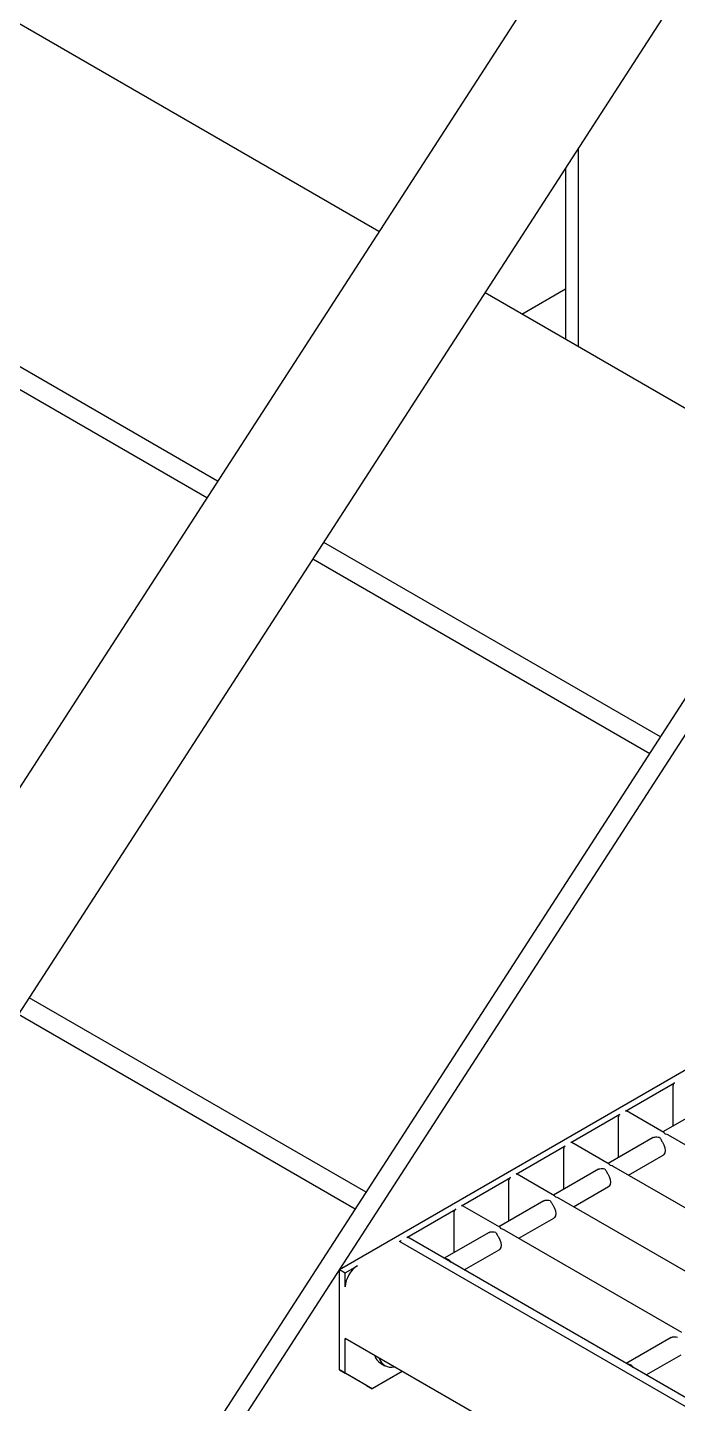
# Model space of a CAD drawing. Header units: millimetres. Extents: x 1293 to 41893, y 1011 to 26911.
# Drawn here: x 5815.6 to 5986.6, y 20135 to 20497.1 of the extents above; entities that cross this region are included whole.
import ezdxf

# ---------------------------------------------------------------- set-up
doc = ezdxf.new("R2010")
doc.units = ezdxf.units.MM
doc.header["$LTSCALE"] = 50
doc.layers.add('STRUC', color=4, linetype='Continuous')

msp = doc.modelspace()

# ---------------------------------------------------------------- linework, layer by layer
at = {"color": 7, "linetype": 'Continuous', "lineweight": 25}
for p, q in [((6119.5491343, 20770.3884391), (5611.5811871, 19984.943511)), ((5612.7341636, 19927.4134992), (6136.4488718, 20737.2068405)), ((4900.8061688, 18638.3449715), (6218.2297565, 20675.4098706)), ((4905.2962968, 18635.7528758), (6222.7198846, 20672.8177748)), ((5960.5204475, 20465.1776912), (5960.5204475, 20413.0904779)), ((5957.1678185, 20459.993692), (5957.1678185, 20415.0259094)), ((5945.6744341, 20421.6608989), (5957.1678185, 20428.2958885)), ((5897.7147523, 20170.2789156), (6029.7993528, 20246.5297324)), ((5972.9632882, 20211.9881855), (5985.8632729, 20219.4351882)), ((5985.4890956, 20208.0173648), (5985.4890956, 20218.787094)), ((5994.6432519, 20213.3019468), (5982.8203676, 20206.476741)), ((5958.5665942, 20203.6771509), (5971.4665789, 20211.1241536)), ((5971.0924015, 20199.7063303), (5971.0924015, 20210.4760594)), ((5983.0757692, 20206.3293008), (5973.2278501, 20212.0143835)), ((5944.1699001, 20195.3661163), (5957.0698848, 20202.813119)), ((5968.6790751, 20198.0182662), (5958.831156, 20203.7033489)), ((5980.2465578, 20204.9909122), (5968.4236736, 20198.1657064)), ((5980.2465578, 20204.9909122), (5980.446835, 20205.0758599)), ((6030.9704685, 20178.6802794), (5984.3242897, 20205.6085453)), ((5956.6957075, 20191.3952957), (5956.6957075, 20202.1650248)), ((5973.7157703, 20195.110644), (5982.8921762, 20200.4080703)), ((5954.282381, 20189.7072317), (5944.4344619, 20195.3923143)), ((5965.8498638, 20196.6798776), (5954.0269795, 20189.8546718)), ((5965.8498638, 20196.6798776), (5966.0501409, 20196.7648254)), ((6016.5737744, 20170.3692448), (5969.9275956, 20197.2975107)), ((5929.773206, 20187.0550818), (5942.6731907, 20194.5020844)), ((5942.2990134, 20183.0842611), (5942.2990134, 20193.8539903)), ((5959.3190762, 20186.7996094), (5968.4954821, 20192.0970357)), ((5951.4531697, 20188.3688431), (5939.6302854, 20181.5436372)), ((5951.4531697, 20188.3688431), (5951.6534469, 20188.4537908)), ((6002.1770803, 20162.0582103), (5955.5309016, 20188.9864761)), ((5915.376512, 20178.7440472), (5928.2764967, 20186.1910498)), ((5927.9023193, 20174.7732265), (5927.9023193, 20185.5429557)), ((5939.885687, 20181.3961971), (5930.0377679, 20187.0812798)), ((5987.7803863, 20153.7471757), (5941.1342075, 20180.6754415)), ((5944.9223822, 20178.4885748), (5954.098788, 20183.7860012)), ((5913.5056253, 20177.6640073), (5913.8798026, 20177.8800153)), ((6022.3001704, 20114.8582532), (5913.5056253, 20177.6640073)), ((6023.4016377, 20116.5613958), (5915.6410738, 20178.7702452)), ((5937.0564757, 20180.0578085), (5925.2335914, 20173.2326027)), ((5937.0564757, 20180.0578085), (5937.2567528, 20180.1427562)), ((5930.5256881, 20170.1775402), (5939.702094, 20175.4749666)), ((5897.7147523, 20143.8774293), (5897.7147523, 20170.2789156)), ((5897.7147523, 20170.2789156), (5899.2138187, 20169.413523)), ((5899.2138187, 20169.413523), (5902.4344544, 20171.2727564)), ((5899.2138187, 20165.6944518), (5899.2138187, 20169.413523)), ((5899.2138187, 20143.0120367), (5899.2138187, 20152.1300758)), ((6006.3906664, 20090.2581986), (5899.2138187, 20152.1300758)), ((5984.951175, 20152.4087871), (5973.1282907, 20145.5835813)), ((5984.951175, 20152.4087871), (5985.1514521, 20152.4937348)), ((5908.4535706, 20145.6617978), (5909.6485811, 20144.971933)), ((5978.4203874, 20142.5285189), (5987.5967933, 20147.8259452)), ((5897.7147523, 20143.8774293), (5899.2138187, 20143.0120367)), ((5904.7858201, 20139.7940618), (5897.7147523, 20143.8774293)), ((5906.2848865, 20138.9286692), (5899.2138187, 20143.0120367)), ((5914.183345, 20143.4883522), (5906.2848865, 20138.9286692)), ((5904.7858201, 20139.7940618), (5906.2848865, 20138.9286692))]:
    msp.add_line(p, q, dxfattribs=at)
at = {"color": 7, "linetype": 'Continuous', "lineweight": 25, "flags": 128}
for points in [[(5982.691899, 20203.7798121), (5983.0974211, 20203.063903), (5983.3551537, 20202.312749), (5983.4401695, 20201.5989997), (5983.344246, 20200.9916872), (5983.0766606, 20200.5495492), (5982.8921762, 20200.4080703)], [(5968.295205, 20195.4687775), (5968.7007271, 20194.7528684), (5968.9584596, 20194.0017144), (5969.0434754, 20193.2879652), (5968.9475519, 20192.6806526), (5968.6799666, 20192.2385146), (5968.4954821, 20192.0970357)], [(5953.8985109, 20187.1577429), (5954.304033, 20186.4418339), (5954.5617656, 20185.6906799), (5954.6467813, 20184.9769306), (5954.5508578, 20184.3696181), (5954.2832725, 20183.92748), (5954.098788, 20183.7860012)], [(5939.5018168, 20178.8467083), (5939.9073389, 20178.1307993), (5940.1650715, 20177.3796453), (5940.2500873, 20176.665896), (5940.1541638, 20176.0585835), (5939.8865785, 20175.6164455), (5939.702094, 20175.4749666)]]:
    msp.add_lwpolyline(points, dxfattribs=at)
at = {"color": 7, "linetype": 'Continuous', "lineweight": 25}
for centre, radius, start, end in [((5986.3014808, 20218.750126), 0.8132259, 122.60547834, 177.394521514), ((5971.9047867, 20210.4390914), 0.8132259, 122.60547834, 177.394521514), ((5973.1182918, 20211.7718191), 0.2661588, 65.692880955, 125.617577474), ((5957.5080927, 20202.1280568), 0.8132259, 122.605478341, 177.394521514), ((5958.7215977, 20203.4607845), 0.2661588, 65.692880954, 125.617577476), ((5944.3249036, 20195.14975), 0.2661588, 65.692880953, 125.617577475), ((5943.1113986, 20193.8170222), 0.8132259, 122.60547834, 177.394521514), ((5928.7147045, 20185.5059876), 0.8132259, 122.60547834, 177.394521514), ((5929.9282096, 20186.8387154), 0.2661588, 65.692880954, 125.617577476), ((5914.2838216, 20177.2323089), 0.7633838, 121.954628524, 151.143200171), ((5915.5315155, 20178.5276808), 0.2661588, 65.69288095, 125.617577477), ((5906.2062163, 20165.3762589), 6.9996336, 122.60547834, 177.394521514), ((5925.1267574, 20170.7517253), 2.4244652, 35.264662608, 84.740713925), ((5910.2425611, 20148.5528079), 3.3998528, 195.28401871, 238.20445507), ((5911.2799205, 20147.7978019), 3.2287492, 194.940714641, 285.064661891), ((5973.0214568, 20143.102704), 2.4244652, 35.264662608, 84.740713925)]:
    msp.add_arc(centre, radius, start, end, dxfattribs=at)
for points, knots in [([(5983.4402537, 20205.9399621), (5983.4392549, 20205.9414708), (5983.3230216, 20206.1170448), (5983.1970107, 20206.2178665), (5983.0720827, 20206.3178219)], [0, 0, 0, 0, 0.0085933525, 1, 1, 1, 1]), ([(5984.3126587, 20205.5918011), (5984.2616425, 20205.6279437), (5984.0024268, 20205.8115857), (5983.6851284, 20205.8856938), (5983.4428688, 20205.9393825), (5983.4402537, 20205.9399621)], [0, 0, 0, 0, 0.1951000564, 0.9913114514, 1, 1, 1, 1]), ([(5980.446835, 20205.0758599), (5980.5112501, 20205.092018), (5980.7225004, 20205.1450086), (5981.2385942, 20205.1820325), (5981.6986194, 20205.1297474), (5981.9409287, 20205.0765049), (5981.9435443, 20205.0759301)], [0, 0, 0, 0, 0.1723614537, 0.5652622383, 0.9953071929, 1, 1, 1, 1]), ([(5981.9435443, 20205.0759301), (5981.9445434, 20205.0744182), (5982.0696005, 20204.8851616), (5982.2557428, 20204.5332461), (5982.5147542, 20204.0494544), (5982.6480239, 20203.8465969), (5982.691899, 20203.7798121)], [0, 0, 0, 0, 0.0046971273, 0.5879730072, 0.8643521995, 1, 1, 1, 1]), ([(5966.0501409, 20196.7648254), (5966.114556, 20196.7809834), (5966.3258063, 20196.8339741), (5966.8419001, 20196.8709979), (5967.3019254, 20196.8187129), (5967.5442347, 20196.7654703), (5967.5468503, 20196.7648956)], [0, 0, 0, 0, 0.1723614537, 0.5652622383, 0.9953071929, 1, 1, 1, 1]), ([(5967.5468503, 20196.7648956), (5967.5478493, 20196.7633837), (5967.6729064, 20196.574127), (5967.8590488, 20196.2222115), (5968.1180601, 20195.7384198), (5968.2513298, 20195.5355623), (5968.295205, 20195.4687775)], [0, 0, 0, 0, 0.0046971273, 0.5879730072, 0.8643521995, 1, 1, 1, 1]), ([(5969.0435596, 20197.6289275), (5969.0425608, 20197.6304363), (5968.9263275, 20197.8060102), (5968.8003166, 20197.906832), (5968.6753886, 20198.0067873)], [0, 0, 0, 0, 0.0085933525, 1, 1, 1, 1]), ([(5969.9159647, 20197.2807665), (5969.8649484, 20197.3169091), (5969.6057328, 20197.5005511), (5969.2884344, 20197.5746593), (5969.0461747, 20197.6283479), (5969.0435596, 20197.6289275)], [0, 0, 0, 0, 0.1951000564, 0.9913114514, 1, 1, 1, 1]), ([(5951.6534469, 20188.4537908), (5951.7178619, 20188.4699488), (5951.9291122, 20188.5229395), (5952.445206, 20188.5599633), (5952.9052313, 20188.5076783), (5953.1475406, 20188.4544357), (5953.1501562, 20188.453861)], [0, 0, 0, 0, 0.1723614537, 0.5652622383, 0.9953071929, 1, 1, 1, 1]), ([(5953.1501562, 20188.453861), (5953.1511553, 20188.4523491), (5953.2762124, 20188.2630924), (5953.4623547, 20187.9111769), (5953.721366, 20187.4273852), (5953.8546357, 20187.2245278), (5953.8985109, 20187.1577429)], [0, 0, 0, 0, 0.0046971273, 0.5879730072, 0.8643521995, 1, 1, 1, 1]), ([(5954.6468656, 20189.3178929), (5954.6458667, 20189.3194017), (5954.5296334, 20189.4949756), (5954.4036226, 20189.5957974), (5954.2786946, 20189.6957528)], [0, 0, 0, 0, 0.0085933525, 1, 1, 1, 1]), ([(5955.5192706, 20188.969732), (5955.4682544, 20189.0058745), (5955.2090387, 20189.1895165), (5954.8917403, 20189.2636247), (5954.6494807, 20189.3173134), (5954.6468656, 20189.3178929)], [0, 0, 0, 0, 0.1951000564, 0.9913114514, 1, 1, 1, 1]), ([(5940.2501715, 20181.0068583), (5940.2491727, 20181.0083671), (5940.1329394, 20181.183941), (5940.0069285, 20181.2847628), (5939.8820005, 20181.3847182)], [0, 0, 0, 0, 0.0085933525, 1, 1, 1, 1]), ([(5941.1225765, 20180.6586974), (5941.0715603, 20180.69484), (5940.8123446, 20180.8784819), (5940.4950462, 20180.9525901), (5940.2527866, 20181.0062788), (5940.2501715, 20181.0068583)], [0, 0, 0, 0, 0.1951000564, 0.9913114514, 1, 1, 1, 1]), ([(5937.2567528, 20180.1427562), (5937.3211679, 20180.1589143), (5937.5324182, 20180.2119049), (5938.048512, 20180.2489287), (5938.5085372, 20180.1966437), (5938.7508465, 20180.1434011), (5938.7534621, 20180.1428264)], [0, 0, 0, 0, 0.1723614537, 0.5652622383, 0.9953071929, 1, 1, 1, 1]), ([(5938.7534621, 20180.1428264), (5938.7544612, 20180.1413145), (5938.8795183, 20179.9520578), (5939.0656606, 20179.6001424), (5939.324672, 20179.1163506), (5939.4579417, 20178.9134932), (5939.5018168, 20178.8467083)], [0, 0, 0, 0, 0.0046971273, 0.5879730072, 0.8643521995, 1, 1, 1, 1]), ([(5985.1514521, 20152.4937348), (5985.2158672, 20152.5098929), (5985.4271175, 20152.5628835), (5985.9432113, 20152.5999073), (5986.4032365, 20152.5476223), (5986.6455458, 20152.4943798), (5986.6481615, 20152.493805)], [0, 0, 0, 0, 0.1723614537, 0.5652622384, 0.9953071929, 1, 1, 1, 1])]:
    msp.add_open_spline(points, degree=3, knots=knots, dxfattribs=at)
at = {"layer": 'STRUC', "linetype": 'Continuous', "lineweight": 25}
for p, q in [((5908.0607873, 20443.374795), (5778.7463847, 20518.0264107)), ((5865.614707, 20377.7425859), (5736.3003043, 20452.3942016)), ((5862.749782, 20373.3126985), (5733.4353793, 20447.9643142)), ((6024.6414806, 20376.0741934), (5935.9919271, 20427.2504912)), ((5982.1954002, 20310.4419843), (5893.5458468, 20361.6182821)), ((5979.3304752, 20306.0120968), (5890.6809218, 20357.1883947)), ((5904.7122013, 20190.6336657), (5816.0626478, 20241.8099636)), ((5901.8472763, 20186.2037783), (5813.1977228, 20237.3800762))]:
    msp.add_line(p, q, dxfattribs=at)

doc.saveas('drawing.dxf')
